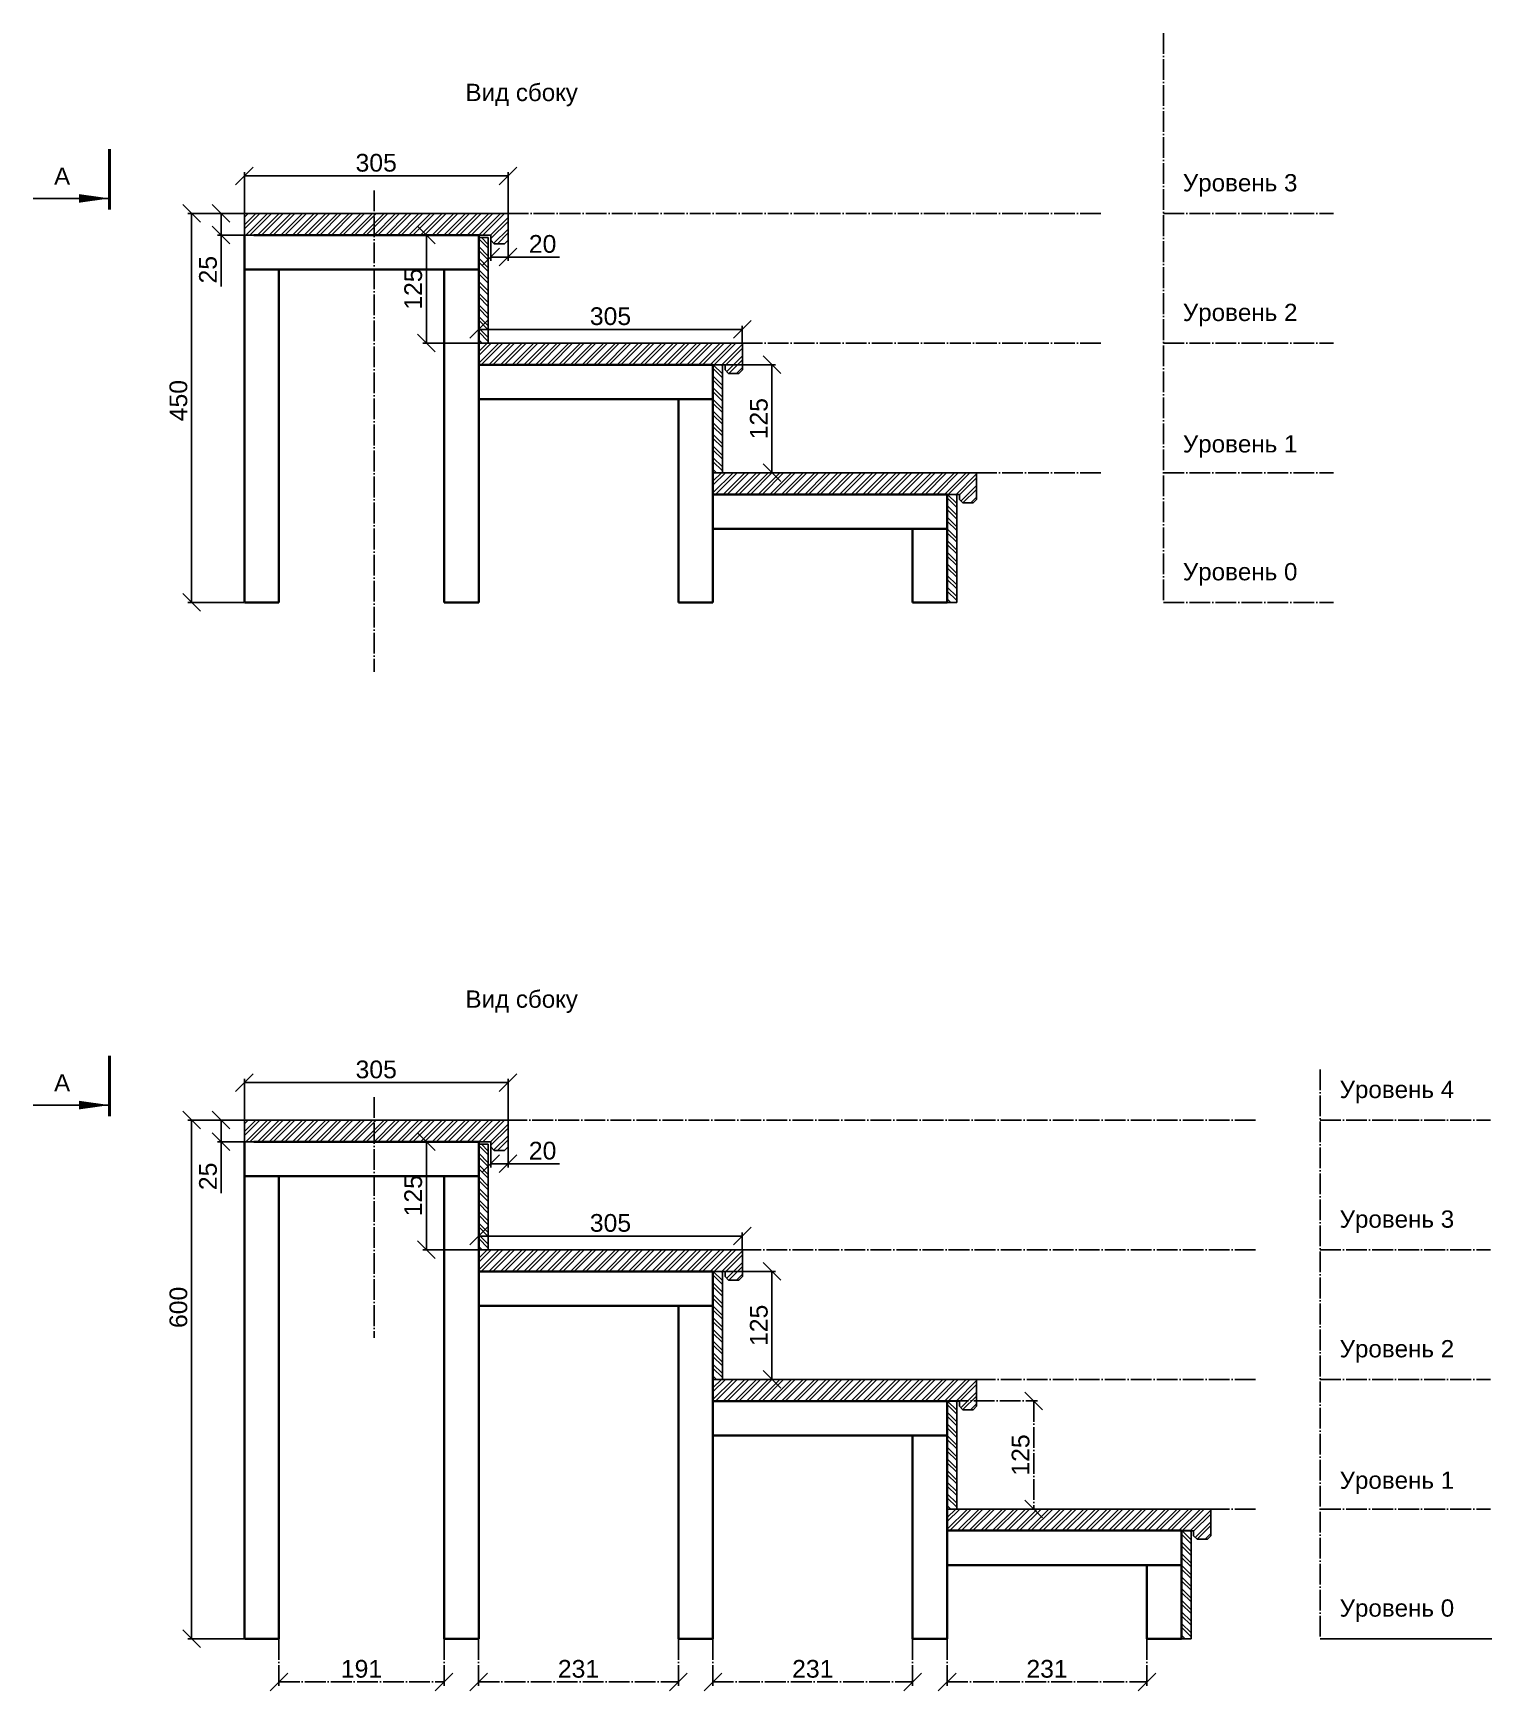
# Model space of a CAD drawing. Header units: millimetres. Extents: x 63961 to 114418, y 167972 to 194301.
# Drawn here: x 104120 to 105807, y 188342 to 190260 of the extents above; entities that cross this region are included whole.
import ezdxf

# ---------------------------------------------------------------- set-up
doc = ezdxf.new("R2010")
doc.units = ezdxf.units.MM
doc.linetypes.add('ACAD_ISO04W100', pattern=[30, 24, -3, 0, -3])
for name, color, linetype in [('Доска МПК 11х145х3000', 32, 'Continuous'), ('Заливка доски', 32, 'Continuous'), ('Заливка ступени', 52, 'Continuous'), ('Оси', 120, 'ACAD_ISO04W100'), ('Размеры', 140, 'Continuous'), ('Ступень СМ305', 52, 'Continuous')]:
    doc.layers.add(name, color=color, linetype=linetype)
doc.layers.add('Профиль 40x40', color=7, linetype='Continuous', lineweight=35)
doc.styles.get("Standard").update_dxf_attribs({"font": 'arial.ttf'})
doc.dimstyles.new('Копия Аннотативный', dxfattribs={"dimscale": 0, "dimtxt": 20.5, "dimasz": 20.5, "dimexe": 4.25, "dimexo": 0.625, "dimgap": 4.625, "dimtad": 1, "dimtxsty": 'Standard', "dimblk": 'OBLIQUE', "dimcen": 20.5, "dimclrd": 4, "dimclrt": 4, "dimadec": 0, "dimazin": 0, "dimtfac": 1, "dimtmove": 0, "dimatfit": 3, "dimfxl": 1, "dimtfillclr": 4, "dimarcsym": 0})
pattern_1 = [(135, (886.529, 5262.498), (-6.7351921, -6.7351921), []), (135, (886.529, 5266.988), (-6.7351921, -6.7351921), [])]
pattern_2 = [(225, (886.529, 5262.498), (6.7351921, -6.7351921), []), (225, (882.039, 5262.498), (6.7351921, -6.7351921), [])]
pattern_3 = [(135, (886.529, 4213.476), (-6.7351921, -6.7351921), []), (135, (886.529, 4217.966), (-6.7351921, -6.7351921), [])]
pattern_4 = [(225, (886.529, 4213.476), (6.7351921, -6.7351921), []), (225, (882.039, 4213.476), (6.7351921, -6.7351921), [])]

# ---------------------------------------------------------------- blocks, each defined once
blk = doc.blocks.new('Ступень из ДПК CM 305')
at = {"layer": 'Ступень СМ305'}
for p, q in [((103547.4, 186120.8), (103242.4, 186120.8)), ((103242.4, 186120.8), (103242.4, 186095.8)), ((103547.4, 186120.8), (103547.4, 186095.8)), ((103527.4, 186095.8), (103242.4, 186095.8)), ((103527.4, 186095.8), (103524.4, 186095.8)), ((103527.4, 186095.8), (103527.4, 186089.8)), ((103527.4, 186089.8), (103531.4, 186085.8)), ((103531.4, 186085.8), (103543.4, 186085.8)), ((103543.4, 186085.8), (103547.4, 186089.8)), ((103547.4, 186089.8), (103547.4, 186095.8))]:
    blk.add_line(p, q, dxfattribs=at)
blk = doc.blocks.new('_Oblique')
at = {"color": 0, "linetype": 'ByBlock', "lineweight": -2}
blk.add_line((-0.5, -0.5), (0.5, 0.5), dxfattribs=at)
blk = doc.blocks.new('*D117')
at = {"layer": 'Defpoints', "color": 0, "transparency": 16777216}
for p in [(104364.2, 190051.8), (104303.1, 189601.8), (104364.2, 189601.8)]:
    blk.add_point(p, dxfattribs=at)
at = {"layer": 'Размеры', "color": 0, "lineweight": -2, "transparency": 16777216}
for p, q in [((104363.6, 190051.8), (104298.9, 190051.8)), ((104363.6, 189601.8), (104298.9, 189601.8))]:
    blk.add_line(p, q, dxfattribs=at)
at = {"layer": 'Размеры', "color": 4, "lineweight": -2, "transparency": 16777216}
blk.add_line((104303.1, 190051.8), (104303.1, 189601.8), dxfattribs=at)
at = {"layer": 'Размеры', "color": 4, "lineweight": -2, "transparency": 16777216, "xscale": 20.5, "yscale": 20.5, "zscale": 20.5}
for p, rotation in [((104303.1, 190051.8), 90), ((104303.1, 189601.8), 270)]:
    blk.add_blockref('_Oblique', p, dxfattribs=dict(at, rotation=rotation))
at = {"layer": 'Размеры', "color": 4, "transparency": 16777216, "insert": (104288, 189835.2), "char_height": 20.5, "attachment_point": 5, "rotation": 90}
blk.add_mtext('450', dxfattribs=at)
blk = doc.blocks.new('*D118')
at = {"layer": 'Defpoints', "color": 0, "transparency": 16777216}
for p in [(104669.2, 190095.2), (104364.2, 190051.8), (104669.2, 190051.8)]:
    blk.add_point(p, dxfattribs=at)
at = {"layer": 'Размеры', "color": 0, "lineweight": -2, "transparency": 16777216}
for p, q in [((104364.2, 190052.4), (104364.2, 190099.4)), ((104669.2, 190052.4), (104669.2, 190099.4))]:
    blk.add_line(p, q, dxfattribs=at)
at = {"layer": 'Размеры', "color": 4, "lineweight": -2, "transparency": 16777216}
blk.add_line((104364.2, 190095.2), (104669.2, 190095.2), dxfattribs=at)
at = {"layer": 'Размеры', "color": 4, "lineweight": -2, "transparency": 16777216, "xscale": 20.5, "yscale": 20.5, "zscale": 20.5, "rotation": 180}
blk.add_blockref('_Oblique', (104364.2, 190095.2), dxfattribs=at)
at = {"layer": 'Размеры', "color": 4, "lineweight": -2, "transparency": 16777216, "xscale": 20.5, "yscale": 20.5, "zscale": 20.5}
blk.add_blockref('_Oblique', (104669.2, 190095.2), dxfattribs=at)
at = {"layer": 'Размеры', "color": 4, "transparency": 16777216, "insert": (104516.7, 190110.3), "char_height": 20.5, "attachment_point": 5}
blk.add_mtext('305', dxfattribs=at)
blk = doc.blocks.new('*D119')
at = {"layer": 'Defpoints', "color": 0, "transparency": 16777216}
for p in [(104940.2, 189917.7), (104635.2, 189901.8), (104940.2, 189901.8)]:
    blk.add_point(p, dxfattribs=at)
at = {"layer": 'Размеры', "color": 0, "lineweight": -2, "transparency": 16777216}
for p, q in [((104635.2, 189902.4), (104635.2, 189921.9)), ((104940.2, 189902.4), (104940.2, 189921.9))]:
    blk.add_line(p, q, dxfattribs=at)
at = {"layer": 'Размеры', "color": 4, "lineweight": -2, "transparency": 16777216}
blk.add_line((104635.2, 189917.7), (104940.2, 189917.7), dxfattribs=at)
at = {"layer": 'Размеры', "color": 4, "lineweight": -2, "transparency": 16777216, "xscale": 20.5, "yscale": 20.5, "zscale": 20.5, "rotation": 180}
blk.add_blockref('_Oblique', (104635.2, 189917.7), dxfattribs=at)
at = {"layer": 'Размеры', "color": 4, "lineweight": -2, "transparency": 16777216, "xscale": 20.5, "yscale": 20.5, "zscale": 20.5}
blk.add_blockref('_Oblique', (104940.2, 189917.7), dxfattribs=at)
at = {"layer": 'Размеры', "color": 4, "transparency": 16777216, "insert": (104787.7, 189932.8), "char_height": 20.5, "attachment_point": 5}
blk.add_mtext('305', dxfattribs=at)
blk = doc.blocks.new('*D157')
at = {"layer": 'Defpoints', "color": 0, "transparency": 16777216}
for p in [(104649.2, 190026.8), (104669.2, 190026.8), (104669.2, 190001.3)]:
    blk.add_point(p, dxfattribs=at)
at = {"layer": 'Размеры', "color": 0, "lineweight": -2, "transparency": 16777216}
for p, q in [((104649.2, 190026.2), (104649.2, 189997)), ((104669.2, 190026.2), (104669.2, 189997))]:
    blk.add_line(p, q, dxfattribs=at)
at = {"layer": 'Размеры', "color": 4, "lineweight": -2, "transparency": 16777216}
for p, q in [((104649.2, 190001.3), (104669.2, 190001.3)), ((104669.2, 190001.3), (104728.6, 190001.3))]:
    blk.add_line(p, q, dxfattribs=at)
at = {"layer": 'Размеры', "color": 4, "lineweight": -2, "transparency": 16777216, "xscale": 20.5, "yscale": 20.5, "zscale": 20.5, "rotation": 180}
blk.add_blockref('_Oblique', (104649.2, 190001.3), dxfattribs=at)
at = {"layer": 'Размеры', "color": 4, "lineweight": -2, "transparency": 16777216, "xscale": 20.5, "yscale": 20.5, "zscale": 20.5}
blk.add_blockref('_Oblique', (104669.2, 190001.3), dxfattribs=at)
at = {"layer": 'Размеры', "color": 4, "transparency": 16777216, "insert": (104709.2, 190016.4), "char_height": 20.5, "attachment_point": 5}
blk.add_mtext('20', dxfattribs=at)
blk = doc.blocks.new('*D158')
at = {"layer": 'Defpoints', "color": 0, "transparency": 16777216}
for p in [(104906.2, 189876.8), (104906.2, 189751.8), (104974.5, 189751.8)]:
    blk.add_point(p, dxfattribs=at)
at = {"layer": 'Размеры', "color": 0, "lineweight": -2, "transparency": 16777216}
for p, q in [((104906.9, 189876.8), (104978.7, 189876.8)), ((104906.9, 189751.8), (104978.7, 189751.8))]:
    blk.add_line(p, q, dxfattribs=at)
at = {"layer": 'Размеры', "color": 4, "lineweight": -2, "transparency": 16777216}
blk.add_line((104974.5, 189876.8), (104974.5, 189751.8), dxfattribs=at)
at = {"layer": 'Размеры', "color": 4, "lineweight": -2, "transparency": 16777216, "xscale": 20.5, "yscale": 20.5, "zscale": 20.5}
for p, rotation in [((104974.5, 189876.8), 90), ((104974.5, 189751.8), 270)]:
    blk.add_blockref('_Oblique', p, dxfattribs=dict(at, rotation=rotation))
at = {"layer": 'Размеры', "color": 4, "transparency": 16777216, "insert": (104959.4, 189814.3), "char_height": 20.5, "attachment_point": 5, "rotation": 90}
blk.add_mtext('125', dxfattribs=at)
blk = doc.blocks.new('*D159')
at = {"layer": 'Defpoints', "color": 0, "transparency": 16777216}
for p in [(104635.2, 190026.8), (104574.7, 189901.8), (104635.2, 189901.8)]:
    blk.add_point(p, dxfattribs=at)
at = {"layer": 'Размеры', "color": 0, "lineweight": -2, "transparency": 16777216}
for p, q in [((104634.6, 190026.8), (104570.5, 190026.8)), ((104634.6, 189901.8), (104570.5, 189901.8))]:
    blk.add_line(p, q, dxfattribs=at)
at = {"layer": 'Размеры', "color": 4, "lineweight": -2, "transparency": 16777216}
blk.add_line((104574.7, 190026.8), (104574.7, 189901.8), dxfattribs=at)
at = {"layer": 'Размеры', "color": 4, "lineweight": -2, "transparency": 16777216, "xscale": 20.5, "yscale": 20.5, "zscale": 20.5}
for p, rotation in [((104574.7, 190026.8), 90), ((104574.7, 189901.8), 270)]:
    blk.add_blockref('_Oblique', p, dxfattribs=dict(at, rotation=rotation))
at = {"layer": 'Размеры', "color": 4, "transparency": 16777216, "insert": (104559.6, 189964.3), "char_height": 20.5, "attachment_point": 5, "rotation": 90}
blk.add_mtext('125', dxfattribs=at)
blk = doc.blocks.new('*D160')
at = {"layer": 'Defpoints', "color": 0, "transparency": 16777216}
for p in [(104363.6, 190051.8), (104337.3, 190026.8), (104364.2, 190026.8)]:
    blk.add_point(p, dxfattribs=at)
at = {"layer": 'Размеры', "color": 0, "lineweight": -2, "transparency": 16777216}
for p, q in [((104363, 190051.8), (104333.1, 190051.8)), ((104363.6, 190026.8), (104333.1, 190026.8))]:
    blk.add_line(p, q, dxfattribs=at)
at = {"layer": 'Размеры', "color": 4, "lineweight": -2, "transparency": 16777216}
for p, q in [((104337.3, 190051.8), (104337.3, 190026.8)), ((104337.3, 190026.8), (104337.3, 189967.2))]:
    blk.add_line(p, q, dxfattribs=at)
at = {"layer": 'Размеры', "color": 4, "lineweight": -2, "transparency": 16777216, "xscale": 20.5, "yscale": 20.5, "zscale": 20.5}
for p, rotation in [((104337.3, 190051.8), 90), ((104337.3, 190026.8), 270)]:
    blk.add_blockref('_Oblique', p, dxfattribs=dict(at, rotation=rotation))
at = {"layer": 'Размеры', "color": 4, "transparency": 16777216, "insert": (104322.2, 189986.7), "char_height": 20.5, "attachment_point": 5, "rotation": 90}
blk.add_mtext('25', dxfattribs=at)
blk = doc.blocks.new('*D171')
at = {"layer": 'Defpoints', "color": 0, "transparency": 16777216}
for p in [(104364.2, 189002.8), (104303.1, 188402.8), (104364.2, 188402.8)]:
    blk.add_point(p, dxfattribs=at)
at = {"layer": 'Размеры', "color": 0, "lineweight": -2, "transparency": 16777216}
for p, q in [((104363.6, 189002.8), (104298.9, 189002.8)), ((104363.6, 188402.8), (104298.9, 188402.8))]:
    blk.add_line(p, q, dxfattribs=at)
at = {"layer": 'Размеры', "color": 4, "lineweight": -2, "transparency": 16777216}
blk.add_line((104303.1, 189002.8), (104303.1, 188402.8), dxfattribs=at)
at = {"layer": 'Размеры', "color": 4, "lineweight": -2, "transparency": 16777216, "xscale": 20.5, "yscale": 20.5, "zscale": 20.5}
for p, rotation in [((104303.1, 189002.8), 90), ((104303.1, 188402.8), 270)]:
    blk.add_blockref('_Oblique', p, dxfattribs=dict(at, rotation=rotation))
at = {"layer": 'Размеры', "color": 4, "transparency": 16777216, "insert": (104288, 188786.1), "char_height": 20.5, "attachment_point": 5, "rotation": 90}
blk.add_mtext('600', dxfattribs=at)
blk = doc.blocks.new('*D172')
at = {"layer": 'Defpoints', "color": 0, "transparency": 16777216}
for p in [(104669.2, 189046.2), (104364.2, 189002.8), (104669.2, 189002.8)]:
    blk.add_point(p, dxfattribs=at)
at = {"layer": 'Размеры', "color": 0, "lineweight": -2, "transparency": 16777216}
for p, q in [((104364.2, 189003.4), (104364.2, 189050.4)), ((104669.2, 189003.4), (104669.2, 189050.4))]:
    blk.add_line(p, q, dxfattribs=at)
at = {"layer": 'Размеры', "color": 4, "lineweight": -2, "transparency": 16777216}
blk.add_line((104364.2, 189046.2), (104669.2, 189046.2), dxfattribs=at)
at = {"layer": 'Размеры', "color": 4, "lineweight": -2, "transparency": 16777216, "xscale": 20.5, "yscale": 20.5, "zscale": 20.5, "rotation": 180}
blk.add_blockref('_Oblique', (104364.2, 189046.2), dxfattribs=at)
at = {"layer": 'Размеры', "color": 4, "lineweight": -2, "transparency": 16777216, "xscale": 20.5, "yscale": 20.5, "zscale": 20.5}
blk.add_blockref('_Oblique', (104669.2, 189046.2), dxfattribs=at)
at = {"layer": 'Размеры', "color": 4, "transparency": 16777216, "insert": (104516.7, 189061.3), "char_height": 20.5, "attachment_point": 5}
blk.add_mtext('305', dxfattribs=at)
blk = doc.blocks.new('*D173')
at = {"layer": 'Defpoints', "color": 0, "transparency": 16777216}
for p in [(104940.2, 188868.6), (104635.2, 188852.8), (104940.2, 188852.8)]:
    blk.add_point(p, dxfattribs=at)
at = {"layer": 'Размеры', "color": 0, "lineweight": -2, "transparency": 16777216}
for p, q in [((104635.2, 188853.4), (104635.2, 188872.9)), ((104940.2, 188853.4), (104940.2, 188872.9))]:
    blk.add_line(p, q, dxfattribs=at)
at = {"layer": 'Размеры', "color": 4, "lineweight": -2, "transparency": 16777216}
blk.add_line((104635.2, 188868.6), (104940.2, 188868.6), dxfattribs=at)
at = {"layer": 'Размеры', "color": 4, "lineweight": -2, "transparency": 16777216, "xscale": 20.5, "yscale": 20.5, "zscale": 20.5, "rotation": 180}
blk.add_blockref('_Oblique', (104635.2, 188868.6), dxfattribs=at)
at = {"layer": 'Размеры', "color": 4, "lineweight": -2, "transparency": 16777216, "xscale": 20.5, "yscale": 20.5, "zscale": 20.5}
blk.add_blockref('_Oblique', (104940.2, 188868.6), dxfattribs=at)
at = {"layer": 'Размеры', "color": 4, "transparency": 16777216, "insert": (104787.7, 188883.7), "char_height": 20.5, "attachment_point": 5}
blk.add_mtext('305', dxfattribs=at)
blk = doc.blocks.new('*D174')
at = {"layer": 'Defpoints', "color": 0, "transparency": 16777216}
for p in [(104649.2, 188977.8), (104669.2, 188977.8), (104669.2, 188952.3)]:
    blk.add_point(p, dxfattribs=at)
at = {"layer": 'Размеры', "color": 0, "lineweight": -2, "transparency": 16777216}
for p, q in [((104649.2, 188977.2), (104649.2, 188948)), ((104669.2, 188977.2), (104669.2, 188948))]:
    blk.add_line(p, q, dxfattribs=at)
at = {"layer": 'Размеры', "color": 4, "lineweight": -2, "transparency": 16777216}
for p, q in [((104649.2, 188952.3), (104669.2, 188952.3)), ((104669.2, 188952.3), (104728.6, 188952.3))]:
    blk.add_line(p, q, dxfattribs=at)
at = {"layer": 'Размеры', "color": 4, "lineweight": -2, "transparency": 16777216, "xscale": 20.5, "yscale": 20.5, "zscale": 20.5, "rotation": 180}
blk.add_blockref('_Oblique', (104649.2, 188952.3), dxfattribs=at)
at = {"layer": 'Размеры', "color": 4, "lineweight": -2, "transparency": 16777216, "xscale": 20.5, "yscale": 20.5, "zscale": 20.5}
blk.add_blockref('_Oblique', (104669.2, 188952.3), dxfattribs=at)
at = {"layer": 'Размеры', "color": 4, "transparency": 16777216, "insert": (104709.2, 188967.3), "char_height": 20.5, "attachment_point": 5}
blk.add_mtext('20', dxfattribs=at)
blk = doc.blocks.new('*D175')
at = {"layer": 'Defpoints', "color": 0, "transparency": 16777216}
for p in [(104906.2, 188827.8), (104906.2, 188702.8), (104974.5, 188702.8)]:
    blk.add_point(p, dxfattribs=at)
at = {"layer": 'Размеры', "color": 0, "lineweight": -2, "transparency": 16777216}
for p, q in [((104906.9, 188827.8), (104978.7, 188827.8)), ((104906.9, 188702.8), (104978.7, 188702.8))]:
    blk.add_line(p, q, dxfattribs=at)
at = {"layer": 'Размеры', "color": 4, "lineweight": -2, "transparency": 16777216}
blk.add_line((104974.5, 188827.8), (104974.5, 188702.8), dxfattribs=at)
at = {"layer": 'Размеры', "color": 4, "lineweight": -2, "transparency": 16777216, "xscale": 20.5, "yscale": 20.5, "zscale": 20.5}
for p, rotation in [((104974.5, 188827.8), 90), ((104974.5, 188702.8), 270)]:
    blk.add_blockref('_Oblique', p, dxfattribs=dict(at, rotation=rotation))
at = {"layer": 'Размеры', "color": 4, "transparency": 16777216, "insert": (104959.4, 188765.3), "char_height": 20.5, "attachment_point": 5, "rotation": 90}
blk.add_mtext('125', dxfattribs=at)
blk = doc.blocks.new('*D176')
at = {"layer": 'Defpoints', "color": 0, "transparency": 16777216}
for p in [(104635.2, 188977.8), (104574.7, 188852.8), (104635.2, 188852.8)]:
    blk.add_point(p, dxfattribs=at)
at = {"layer": 'Размеры', "color": 0, "lineweight": -2, "transparency": 16777216}
for p, q in [((104634.6, 188977.8), (104570.5, 188977.8)), ((104634.6, 188852.8), (104570.5, 188852.8))]:
    blk.add_line(p, q, dxfattribs=at)
at = {"layer": 'Размеры', "color": 4, "lineweight": -2, "transparency": 16777216}
blk.add_line((104574.7, 188977.8), (104574.7, 188852.8), dxfattribs=at)
at = {"layer": 'Размеры', "color": 4, "lineweight": -2, "transparency": 16777216, "xscale": 20.5, "yscale": 20.5, "zscale": 20.5}
for p, rotation in [((104574.7, 188977.8), 90), ((104574.7, 188852.8), 270)]:
    blk.add_blockref('_Oblique', p, dxfattribs=dict(at, rotation=rotation))
at = {"layer": 'Размеры', "color": 4, "transparency": 16777216, "insert": (104559.6, 188915.3), "char_height": 20.5, "attachment_point": 5, "rotation": 90}
blk.add_mtext('125', dxfattribs=at)
blk = doc.blocks.new('*D177')
at = {"layer": 'Defpoints', "color": 0, "transparency": 16777216}
for p in [(104363.6, 189002.8), (104337.3, 188977.8), (104364.2, 188977.8)]:
    blk.add_point(p, dxfattribs=at)
at = {"layer": 'Размеры', "color": 0, "lineweight": -2, "transparency": 16777216}
for p, q in [((104363, 189002.8), (104333.1, 189002.8)), ((104363.6, 188977.8), (104333.1, 188977.8))]:
    blk.add_line(p, q, dxfattribs=at)
at = {"layer": 'Размеры', "color": 4, "lineweight": -2, "transparency": 16777216}
for p, q in [((104337.3, 189002.8), (104337.3, 188977.8)), ((104337.3, 188977.8), (104337.3, 188918.2))]:
    blk.add_line(p, q, dxfattribs=at)
at = {"layer": 'Размеры', "color": 4, "lineweight": -2, "transparency": 16777216, "xscale": 20.5, "yscale": 20.5, "zscale": 20.5}
for p, rotation in [((104337.3, 189002.8), 90), ((104337.3, 188977.8), 270)]:
    blk.add_blockref('_Oblique', p, dxfattribs=dict(at, rotation=rotation))
at = {"layer": 'Размеры', "color": 4, "transparency": 16777216, "insert": (104322.2, 188937.7), "char_height": 20.5, "attachment_point": 5, "rotation": 90}
blk.add_mtext('25', dxfattribs=at)
blk = doc.blocks.new('*D178')
at = {"layer": 'Defpoints', "color": 0, "transparency": 16777216}
for p in [(105177.2, 188677.8), (105177.2, 188552.8), (105277.3, 188552.8)]:
    blk.add_point(p, dxfattribs=at)
at = {"layer": 'Оси', "color": 0, "lineweight": -2, "transparency": 16777216}
for p, q in [((105177.9, 188677.8), (105281.5, 188677.8)), ((105177.9, 188552.8), (105281.5, 188552.8))]:
    blk.add_line(p, q, dxfattribs=at)
at = {"layer": 'Оси', "color": 4, "lineweight": -2, "transparency": 16777216}
blk.add_line((105277.3, 188677.8), (105277.3, 188552.8), dxfattribs=at)
at = {"layer": 'Оси', "color": 4, "lineweight": -2, "transparency": 16777216, "xscale": 20.5, "yscale": 20.5, "zscale": 20.5}
for p, rotation in [((105277.3, 188677.8), 90), ((105277.3, 188552.8), 270)]:
    blk.add_blockref('_Oblique', p, dxfattribs=dict(at, rotation=rotation))
at = {"layer": 'Оси', "color": 4, "transparency": 16777216, "insert": (105262.2, 188615.3), "char_height": 20.5, "attachment_point": 5, "rotation": 90}
blk.add_mtext('125', dxfattribs=at)
blk = doc.blocks.new('*D179')
at = {"layer": 'Defpoints', "color": 0, "transparency": 16777216}
for p in [(104404.2, 188402.8), (104595.2, 188402.8), (104595.2, 188352.7)]:
    blk.add_point(p, dxfattribs=at)
at = {"layer": 'Оси', "color": 0, "lineweight": -2, "transparency": 16777216}
for p, q in [((104404.2, 188402.2), (104404.2, 188348.4)), ((104595.2, 188402.2), (104595.2, 188348.4))]:
    blk.add_line(p, q, dxfattribs=at)
at = {"layer": 'Оси', "color": 4, "lineweight": -2, "transparency": 16777216}
blk.add_line((104404.2, 188352.7), (104595.2, 188352.7), dxfattribs=at)
at = {"layer": 'Оси', "color": 4, "lineweight": -2, "transparency": 16777216, "xscale": 20.5, "yscale": 20.5, "zscale": 20.5, "rotation": 180}
blk.add_blockref('_Oblique', (104404.2, 188352.7), dxfattribs=at)
at = {"layer": 'Оси', "color": 4, "lineweight": -2, "transparency": 16777216, "xscale": 20.5, "yscale": 20.5, "zscale": 20.5}
blk.add_blockref('_Oblique', (104595.2, 188352.7), dxfattribs=at)
at = {"layer": 'Оси', "color": 4, "transparency": 16777216, "insert": (104499.7, 188367.8), "char_height": 20.5, "attachment_point": 5}
blk.add_mtext('191', dxfattribs=at)
blk = doc.blocks.new('*D180')
at = {"layer": 'Defpoints', "color": 0, "transparency": 16777216}
for p in [(104635.2, 188402.8), (104866.2, 188402.8), (104866.2, 188352.7)]:
    blk.add_point(p, dxfattribs=at)
at = {"layer": 'Оси', "color": 0, "lineweight": -2, "transparency": 16777216}
for p, q in [((104635.2, 188402.2), (104635.2, 188348.4)), ((104866.2, 188402.2), (104866.2, 188348.4))]:
    blk.add_line(p, q, dxfattribs=at)
at = {"layer": 'Оси', "color": 4, "lineweight": -2, "transparency": 16777216}
blk.add_line((104635.2, 188352.7), (104866.2, 188352.7), dxfattribs=at)
at = {"layer": 'Оси', "color": 4, "lineweight": -2, "transparency": 16777216, "xscale": 20.5, "yscale": 20.5, "zscale": 20.5, "rotation": 180}
blk.add_blockref('_Oblique', (104635.2, 188352.7), dxfattribs=at)
at = {"layer": 'Оси', "color": 4, "lineweight": -2, "transparency": 16777216, "xscale": 20.5, "yscale": 20.5, "zscale": 20.5}
blk.add_blockref('_Oblique', (104866.2, 188352.7), dxfattribs=at)
at = {"layer": 'Оси', "color": 4, "transparency": 16777216, "insert": (104750.7, 188367.8), "char_height": 20.5, "attachment_point": 5}
blk.add_mtext('231', dxfattribs=at)
blk = doc.blocks.new('*D181')
at = {"layer": 'Defpoints', "color": 0, "transparency": 16777216}
for p in [(104906.2, 188402.8), (105137.2, 188402.8), (105137.2, 188352.7)]:
    blk.add_point(p, dxfattribs=at)
at = {"layer": 'Оси', "color": 0, "lineweight": -2, "transparency": 16777216}
for p, q in [((104906.2, 188402.2), (104906.2, 188348.4)), ((105137.2, 188402.2), (105137.2, 188348.4))]:
    blk.add_line(p, q, dxfattribs=at)
at = {"layer": 'Оси', "color": 4, "lineweight": -2, "transparency": 16777216}
blk.add_line((104906.2, 188352.7), (105137.2, 188352.7), dxfattribs=at)
at = {"layer": 'Оси', "color": 4, "lineweight": -2, "transparency": 16777216, "xscale": 20.5, "yscale": 20.5, "zscale": 20.5, "rotation": 180}
blk.add_blockref('_Oblique', (104906.2, 188352.7), dxfattribs=at)
at = {"layer": 'Оси', "color": 4, "lineweight": -2, "transparency": 16777216, "xscale": 20.5, "yscale": 20.5, "zscale": 20.5}
blk.add_blockref('_Oblique', (105137.2, 188352.7), dxfattribs=at)
at = {"layer": 'Оси', "color": 4, "transparency": 16777216, "insert": (105021.7, 188367.8), "char_height": 20.5, "attachment_point": 5}
blk.add_mtext('231', dxfattribs=at)
blk = doc.blocks.new('*D182')
at = {"layer": 'Defpoints', "color": 0, "transparency": 16777216}
for p in [(105177.2, 188402.8), (105408.2, 188402.8), (105408.2, 188352.7)]:
    blk.add_point(p, dxfattribs=at)
at = {"layer": 'Оси', "color": 0, "lineweight": -2, "transparency": 16777216}
for p, q in [((105177.2, 188402.2), (105177.2, 188348.4)), ((105408.2, 188402.2), (105408.2, 188348.4))]:
    blk.add_line(p, q, dxfattribs=at)
at = {"layer": 'Оси', "color": 4, "lineweight": -2, "transparency": 16777216}
blk.add_line((105177.2, 188352.7), (105408.2, 188352.7), dxfattribs=at)
at = {"layer": 'Оси', "color": 4, "lineweight": -2, "transparency": 16777216, "xscale": 20.5, "yscale": 20.5, "zscale": 20.5, "rotation": 180}
blk.add_blockref('_Oblique', (105177.2, 188352.7), dxfattribs=at)
at = {"layer": 'Оси', "color": 4, "lineweight": -2, "transparency": 16777216, "xscale": 20.5, "yscale": 20.5, "zscale": 20.5}
blk.add_blockref('_Oblique', (105408.2, 188352.7), dxfattribs=at)
at = {"layer": 'Оси', "color": 4, "transparency": 16777216, "insert": (105292.7, 188367.8), "char_height": 20.5, "attachment_point": 5}
blk.add_mtext('231', dxfattribs=at)

msp = doc.modelspace()

# ---------------------------------------------------------------- hatches: boundary and pattern name
at = {"layer": 'Заливка доски'}
h = msp.add_hatch(dxfattribs=at)
h.set_pattern_fill('ANSI32', color=256, angle=90)
h.set_pattern_definition(pattern_1)
h.paths.add_polyline_path([(104646.246, 190023.798), (104635.246, 190023.798), (104635.246, 189901.797), (104646.246, 189901.797)])
h = msp.add_hatch(dxfattribs=at)
h.set_pattern_fill('ANSI32', color=256, angle=90)
h.set_pattern_definition(pattern_1)
h.paths.add_polyline_path([(104917.246, 189876.797), (104906.246, 189876.797), (104906.246, 189751.798), (104917.246, 189751.798)])
h = msp.add_hatch(dxfattribs=at)
h.set_pattern_fill('ANSI32', color=256, angle=90)
h.set_pattern_definition([(135, (1157.529, 5112.499), (-6.7351921, -6.7351921), []), (135, (1157.529, 5116.9895), (-6.7351921, -6.7351921), [])])
h.paths.add_polyline_path([(105188.246, 189726.798), (105177.246, 189726.798), (105177.246, 189601.8), (105188.246, 189601.8)])
h = msp.add_hatch(dxfattribs=at)
h.set_pattern_fill('ANSI32', color=256, angle=90)
h.set_pattern_definition(pattern_3)
h.paths.add_polyline_path([(104646.246, 188974.776), (104635.246, 188974.776), (104635.246, 188852.775), (104646.246, 188852.775)])
h = msp.add_hatch(dxfattribs=at)
h.set_pattern_fill('ANSI32', color=256, angle=90)
h.set_pattern_definition(pattern_3)
h.paths.add_polyline_path([(104917.246, 188827.775), (104906.246, 188827.775), (104906.246, 188702.776), (104917.246, 188702.776)])
h = msp.add_hatch(dxfattribs=at)
h.set_pattern_fill('ANSI32', color=256, angle=90)
h.set_pattern_definition([(135, (1157.529, 4063.477), (-6.7351921, -6.7351921), []), (135, (1157.529, 4067.967), (-6.7351921, -6.7351921), [])])
h.paths.add_polyline_path([(105188.246, 188677.776), (105177.246, 188677.776), (105177.246, 188552.777), (105188.246, 188552.777)])
h = msp.add_hatch(dxfattribs=at)
h.set_pattern_fill('ANSI32', color=256, angle=90)
h.set_pattern_definition([(135, (1428.529, 3913.478), (-6.7351921, -6.7351921), []), (135, (1428.529, 3917.968), (-6.7351921, -6.7351921), [])])
h.paths.add_polyline_path([(105459.246, 188527.777), (105448.246, 188527.777), (105448.246, 188402.778), (105459.246, 188402.778)])
at = {"layer": 'Заливка ступени'}
h = msp.add_hatch(dxfattribs=at)
h.set_pattern_fill('ANSI32', color=256, angle=180)
h.set_pattern_definition(pattern_2)
h.paths.add_polyline_path([(104364.246, 190051.798), (104364.246, 190026.798), (104649.246, 190026.798), (104649.246, 190020.798), (104653.246, 190016.798), (104665.246, 190016.798), (104669.246, 190020.798), (104669.246, 190026.798), (104669.246, 190051.798)])
h = msp.add_hatch(dxfattribs=at)
h.set_pattern_fill('ANSI32', color=256, angle=180)
h.set_pattern_definition(pattern_2)
h.paths.add_polyline_path([(104920.246, 189876.797), (104920.246, 189870.797), (104924.246, 189866.797), (104936.246, 189866.797), (104940.246, 189870.797), (104940.246, 189876.797), (104940.246, 189901.797), (104635.246, 189901.797), (104635.246, 189876.797)])
h = msp.add_hatch(dxfattribs=at)
h.set_pattern_fill('ANSI32', color=256, angle=180)
h.set_pattern_definition([(225, (1157.529, 5112.499), (6.7351921, -6.7351921), []), (225, (1153.039, 5112.499), (6.7351921, -6.7351921), [])])
h.paths.add_polyline_path([(105191.246, 189726.798), (105191.246, 189720.798), (105195.246, 189716.798), (105207.246, 189716.798), (105211.246, 189720.798), (105211.246, 189726.798), (105211.246, 189751.798), (104906.246, 189751.798), (104906.246, 189726.798)])
h = msp.add_hatch(dxfattribs=at)
h.set_pattern_fill('ANSI32', color=256, angle=180)
h.set_pattern_definition(pattern_4)
h.paths.add_polyline_path([(104364.246, 189002.776), (104364.246, 188977.776), (104649.246, 188977.776), (104649.246, 188971.776), (104653.246, 188967.776), (104665.246, 188967.776), (104669.246, 188971.776), (104669.246, 188977.776), (104669.246, 189002.776)])
h = msp.add_hatch(dxfattribs=at)
h.set_pattern_fill('ANSI32', color=256, angle=180)
h.set_pattern_definition(pattern_4)
h.paths.add_polyline_path([(104920.246, 188827.775), (104920.246, 188821.775), (104924.246, 188817.775), (104936.246, 188817.775), (104940.246, 188821.775), (104940.246, 188827.775), (104940.246, 188852.775), (104635.246, 188852.775), (104635.246, 188827.775)])
h = msp.add_hatch(dxfattribs=at)
h.set_pattern_fill('ANSI32', color=256, angle=180)
h.set_pattern_definition([(225, (1157.529, 4063.477), (6.7351921, -6.7351921), []), (225, (1153.039, 4063.477), (6.7351921, -6.7351921), [])])
h.paths.add_polyline_path([(105191.246, 188677.776), (105191.246, 188671.776), (105195.246, 188667.776), (105207.246, 188667.776), (105211.246, 188671.776), (105211.246, 188677.776), (105211.246, 188702.776), (104906.246, 188702.776), (104906.246, 188677.776)])
h = msp.add_hatch(dxfattribs=at)
h.set_pattern_fill('ANSI32', color=256, angle=180)
h.set_pattern_definition([(225, (1428.529, 3913.478), (6.7351921, -6.7351921), []), (225, (1424.039, 3913.478), (6.7351921, -6.7351921), [])])
h.paths.add_polyline_path([(105462.246, 188527.777), (105462.246, 188521.777), (105466.246, 188517.777), (105478.246, 188517.777), (105482.246, 188521.777), (105482.246, 188527.777), (105482.246, 188552.777), (105177.246, 188552.777), (105177.246, 188527.777)])

# ---------------------------------------------------------------- linework, layer by layer
at = {"layer": 'Доска МПК 11х145х3000'}
for p, q in [((104635.246, 190026.798), (104635.246, 189901.797)), ((104635.246, 190023.798), (104646.246, 190023.798)), ((104646.246, 190023.798), (104646.246, 189901.797)), ((104646.246, 189901.797), (104635.246, 189901.797)), ((104906.246, 189876.797), (104906.246, 189751.798)), ((104906.246, 189876.797), (104917.246, 189876.797)), ((104917.246, 189876.797), (104917.246, 189751.798)), ((104917.246, 189751.798), (104906.246, 189751.798)), ((105177.246, 189726.798), (105177.246, 189601.8)), ((105177.246, 189726.798), (105188.246, 189726.798)), ((105188.246, 189726.798), (105188.246, 189601.8)), ((105188.246, 189601.8), (105177.246, 189601.8)), ((104635.246, 188977.776), (104635.246, 188852.775)), ((104635.246, 188974.776), (104646.246, 188974.776)), ((104646.246, 188974.776), (104646.246, 188852.775)), ((104646.246, 188852.775), (104635.246, 188852.775)), ((104906.246, 188827.775), (104906.246, 188702.776)), ((104906.246, 188827.775), (104917.246, 188827.775)), ((104917.246, 188827.775), (104917.246, 188702.776)), ((104917.246, 188702.776), (104906.246, 188702.776)), ((105177.246, 188677.776), (105177.246, 188552.777)), ((105177.246, 188677.776), (105188.246, 188677.776)), ((105188.246, 188677.776), (105188.246, 188552.777)), ((105188.246, 188552.777), (105177.246, 188552.777)), ((105448.246, 188527.777), (105448.246, 188402.778)), ((105448.246, 188527.777), (105459.246, 188527.777)), ((105459.246, 188527.777), (105459.246, 188402.778)), ((105459.246, 188402.778), (105448.246, 188402.778))]:
    msp.add_line(p, q, dxfattribs=at)
at = {"layer": 'Оси'}
for p, q in [((105427.384, 190260.385), (105427.384, 189601.8)), ((104514.246, 190078.379), (104514.246, 189521.598)), ((105354.905, 190051.801), (104669.246, 190051.798)), ((105427.384, 190051.801), (105624.248, 190051.801)), ((105354.905, 189901.8), (104940.246, 189901.797)), ((105427.384, 189901.8), (105624.248, 189901.8)), ((105354.905, 189751.798), (105211.246, 189751.798)), ((105427.384, 189751.798), (105624.248, 189751.798)), ((105427.384, 189601.8), (105624.248, 189601.8)), ((105608.707, 189061.362), (105608.707, 188402.776)), ((104514.246, 189029.357), (104514.246, 188750.966)), ((105533.969, 189002.778), (104669.246, 189002.776)), ((105608.707, 189002.778), (105805.571, 189002.778)), ((105533.969, 188852.778), (104940.246, 188852.775)), ((105608.707, 188852.777), (105805.571, 188852.777)), ((105533.969, 188702.777), (105211.246, 188702.775)), ((105608.707, 188702.776), (105805.571, 188702.776)), ((105533.969, 188552.776), (105211.246, 188552.776)), ((105608.707, 188552.775), (105805.571, 188552.775)), ((105608.707, 188402.776), (105805.571, 188402.776)), ((105807.228, 188402.776), (105608.707, 188402.776))]:
    msp.add_line(p, q, dxfattribs=at)
at = {"layer": 'Профиль 40x40'}
for p, q in [((104364.246, 189601.8), (104364.246, 190026.798)), ((104635.246, 190026.798), (104375.246, 190026.798)), ((104635.246, 190026.798), (104635.246, 189601.8)), ((104364.246, 189986.798), (104635.246, 189986.798)), ((104404.246, 189601.8), (104404.246, 189986.798)), ((104595.246, 189986.798), (104595.246, 189601.8)), ((104906.246, 189876.797), (104635.246, 189876.797)), ((104906.246, 189876.797), (104906.246, 189601.8)), ((104635.246, 189836.797), (104906.246, 189836.797)), ((104866.246, 189836.797), (104866.246, 189601.8)), ((105177.246, 189726.798), (104906.246, 189726.798)), ((105177.246, 189726.798), (105177.246, 189601.8)), ((104906.246, 189686.798), (105177.246, 189686.798)), ((105137.246, 189686.798), (105137.246, 189601.8)), ((104364.246, 189601.8), (104404.246, 189601.8)), ((104595.246, 189601.8), (104635.246, 189601.8)), ((104866.246, 189601.8), (104906.246, 189601.8)), ((105137.246, 189601.8), (105177.246, 189601.8)), ((104364.246, 188402.778), (104364.246, 188977.776)), ((104635.246, 188977.776), (104375.246, 188977.776)), ((104635.246, 188977.776), (104635.246, 188402.778)), ((104364.246, 188937.776), (104635.246, 188937.776)), ((104404.246, 188402.778), (104404.246, 188937.776)), ((104595.246, 188937.776), (104595.246, 188402.778)), ((104906.246, 188827.775), (104635.246, 188827.775)), ((104906.246, 188827.775), (104906.246, 188402.778)), ((104635.246, 188787.775), (104906.246, 188787.775)), ((104866.246, 188787.775), (104866.246, 188402.778)), ((105177.246, 188677.776), (104906.246, 188677.776)), ((105177.246, 188677.776), (105177.246, 188402.778)), ((104906.246, 188637.776), (105177.246, 188637.776)), ((105137.246, 188637.776), (105137.246, 188402.778)), ((105448.246, 188527.777), (105177.246, 188527.777)), ((105448.246, 188527.777), (105448.246, 188402.778)), ((105177.246, 188487.777), (105448.246, 188487.777)), ((105408.246, 188487.777), (105408.246, 188402.778)), ((104364.246, 188402.778), (104404.246, 188402.778)), ((104595.246, 188402.778), (104635.246, 188402.778)), ((104866.246, 188402.778), (104906.246, 188402.778)), ((105137.246, 188402.778), (105177.246, 188402.778)), ((105408.246, 188402.778), (105448.246, 188402.778))]:
    msp.add_line(p, q, dxfattribs=at)
at = {"layer": 'Размеры', "lineweight": 40}
for p, q in [((104208.349, 190126.109), (104208.349, 190056.306)), ((104208.349, 189077.087), (104208.349, 189007.284))]:
    msp.add_line(p, q, dxfattribs=at)
at = {"layer": 'Размеры'}
for p, q in [((104208.349, 190069.167), (104119.885, 190069.167)), ((104363.621, 190026.798), (104635.246, 190026.798)), ((104906.246, 189751.798), (104917.246, 189751.798)), ((104208.349, 189020.145), (104119.885, 189020.145)), ((104363.621, 188977.776), (104635.246, 188977.776)), ((104906.246, 188702.776), (104917.246, 188702.776))]:
    msp.add_line(p, q, dxfattribs=at)
for points in [[(104208.349, 190069.167, 0, 10, 0), (104172.738, 190069.167, 10, 10, 0)], [(104208.349, 189020.145, 0, 10, 0), (104172.738, 189020.145, 10, 10, 0)]]:
    msp.add_lwpolyline(points, format="xyseb", dxfattribs=at)
at = {"layer": 'Размеры', "const_width": 5}
for points in [[(104208.349, 190069.167), (104208.349, 190069.167)], [(104208.349, 189020.145), (104208.349, 189020.145)]]:
    msp.add_lwpolyline(points, dxfattribs=at)

# ---------------------------------------------------------------- block references
at = {"layer": 'Ступень СМ305'}
for p in [(1121.872, 3930.982), (1392.872, 3780.981), (1663.872, 3630.982), (1121.872, 2881.959), (1392.872, 2731.958), (1663.872, 2581.959), (1934.872, 2431.961)]:
    msp.add_blockref('Ступень из ДПК CM 305', p, dxfattribs=at)

# ---------------------------------------------------------------- texts
at = {"layer": 'Оси'}
for s, p in [('Уровень 3', (105449.842, 190077.309)), ('Уровень 2', (105449.842, 189927.308)), ('Уровень 1', (105449.842, 189775.235)), ('Уровень 0', (105449.842, 189627.308)), ('Уровень 4', (105631.164, 189028.287)), ('Уровень 3', (105631.164, 188878.285)), ('Уровень 2', (105631.164, 188728.284)), ('Уровень 1', (105631.164, 188576.211)), ('Уровень 0', (105631.164, 188428.284))]:
    msp.add_text(s, height=20, dxfattribs=at).set_placement(p)
at = {"layer": 'Размеры'}
for p in [(104619.95, 190181.814), (104619.95, 189132.791)]:
    msp.add_text('Вид сбоку', height=20, dxfattribs=at).set_placement(p)
at = {"layer": 'Размеры', "char_height": 20, "attachment_point": 3}
for insert in [(104162.705, 190104.938), (104162.705, 189055.916)]:
    msp.add_mtext('A', dxfattribs=dict(at, insert=insert))

# ---------------------------------------------------------------- dimensions: what is measured, and where the dimension line sits
at = {"layer": 'Оси'}
dim = msp.add_linear_dim(base=(105277.274, 188552.777), p1=(105177.246, 188677.776), p2=(105177.246, 188552.777), angle=90, dimstyle='Копия Аннотативный', dxfattribs=at)
dim.commit()
dim.dimension.update_dxf_attribs({"geometry": '*D178', "text_midpoint": (105262.182, 188615.277)})
for base, p1, p2, picture, middle in [((104595.246, 188352.69), (104404.246, 188402.778), (104595.246, 188402.778), '*D179', (104499.746, 188367.782)), ((104866.246, 188352.69), (104635.246, 188402.778), (104866.246, 188402.778), '*D180', (104750.746, 188367.789)), ((105137.246, 188352.69), (104906.246, 188402.778), (105137.246, 188402.778), '*D181', (105021.746, 188367.789)), ((105408.246, 188352.69), (105177.246, 188402.778), (105408.246, 188402.778), '*D182', (105292.746, 188367.789))]:
    dim = msp.add_linear_dim(base=base, p1=p1, p2=p2, dimstyle='Копия Аннотативный', dxfattribs=at)
    dim.commit()
    dim.dimension.update_dxf_attribs({"geometry": picture, "text_midpoint": middle})
at = {"layer": 'Размеры'}
for base, p1, p2, picture, middle in [((104669.246, 190095.191), (104364.246, 190051.798), (104669.246, 190051.798), '*D118', (104516.746, 190110.29)), ((104669.246, 190001.279), (104649.246, 190026.798), (104669.246, 190026.798), '*D157', (104709.194, 190016.37)), ((104940.246, 189917.67), (104635.246, 189901.797), (104940.246, 189901.797), '*D119', (104787.746, 189932.769)), ((104669.246, 189046.169), (104364.246, 189002.776), (104669.246, 189002.776), '*D172', (104516.746, 189061.267)), ((104669.246, 188952.256), (104649.246, 188977.776), (104669.246, 188977.776), '*D174', (104709.194, 188967.348)), ((104940.246, 188868.648), (104635.246, 188852.775), (104940.246, 188852.775), '*D173', (104787.746, 188883.747))]:
    dim = msp.add_linear_dim(base=base, p1=p1, p2=p2, dimstyle='Копия Аннотативный', dxfattribs=at)
    dim.commit()
    dim.dimension.update_dxf_attribs({"geometry": picture, "text_midpoint": middle})
for base, p1, p2, picture, middle in [((104303.111, 189601.8), (104364.246, 190051.798), (104364.246, 189601.8), '*D117', (104303.111, 189835.16)), ((104303.111, 188402.778), (104364.246, 189002.776), (104364.246, 188402.778), '*D171', (104303.111, 188786.137))]:
    dim = msp.add_linear_dim(base=base, p1=p1, p2=p2, angle=90, dimstyle='Копия Аннотативный', dxfattribs=at)
    dim.commit()
    dim.dimension.update_dxf_attribs({"geometry": picture, "text_midpoint": middle, "dimtype": 160})
for base, p1, p2, picture, middle in [((104337.331, 190026.798), (104363.621, 190051.798), (104364.246, 190026.798), '*D160', (104322.24, 189986.739)), ((104574.716, 189901.797), (104635.246, 190026.798), (104635.246, 189901.797), '*D159', (104559.625, 189964.298)), ((104974.472, 189751.798), (104906.246, 189876.797), (104906.246, 189751.798), '*D158', (104959.38, 189814.298)), ((104337.331, 188977.776), (104363.621, 189002.776), (104364.246, 188977.776), '*D177', (104322.24, 188937.717)), ((104574.716, 188852.775), (104635.246, 188977.776), (104635.246, 188852.775), '*D176', (104559.625, 188915.276)), ((104974.472, 188702.776), (104906.246, 188827.775), (104906.246, 188702.776), '*D175', (104959.38, 188765.276))]:
    dim = msp.add_linear_dim(base=base, p1=p1, p2=p2, angle=90, dimstyle='Копия Аннотативный', dxfattribs=at)
    dim.commit()
    dim.dimension.update_dxf_attribs({"geometry": picture, "text_midpoint": middle})

doc.saveas('drawing.dxf')
